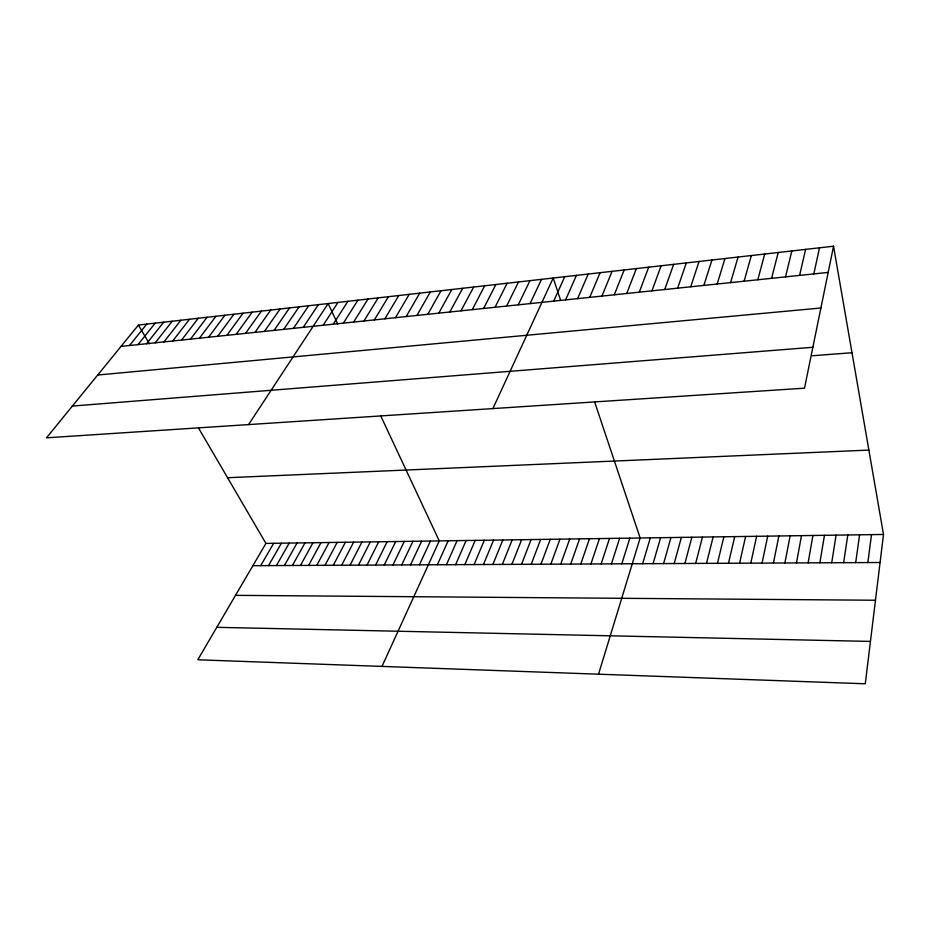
<?xml version="1.0" encoding="UTF-8"?>
<svg xmlns="http://www.w3.org/2000/svg" width="930" height="930" viewBox="0 0 930 930"><rect width="100%" height="100%" fill="white"/><g stroke="black" fill="none" stroke-linecap="round" stroke-linejoin="round"><path stroke-width="1.4" d="M883.5 534.459L865.272 683.783L197.788 659.788L265.922 543.422L883.5 534.459L833.536 246.218L138.43 325.058L46.5 437.821L804.496 388.182L833.536 246.218M867.841 562.557L871.503 534.634M855.705 562.615L859.599 534.808M843.661 562.685L847.788 534.983M831.722 562.743L836.082 535.145M819.876 562.801L824.457 535.32M808.124 562.859L812.925 535.482M796.475 562.917L801.486 535.645M784.908 562.976L790.14 535.82M773.446 563.034L778.887 535.982M762.065 563.092L767.715 536.145M750.777 563.15L756.625 536.296M813.82 273.908L819.504 247.81M739.583 563.208L745.628 536.459M799.602 275.396L805.613 249.38M728.469 563.266L734.712 536.622M717.448 563.324L723.889 536.773M785.536 276.873L791.849 250.949M706.509 563.382L713.136 536.936M771.586 278.326L778.224 252.495M695.663 563.429L702.476 537.087M684.887 563.487L691.885 537.238M757.787 279.767L764.716 254.018M674.204 563.545L681.388 537.389M744.116 281.209L751.335 255.541M663.602 563.603L670.96 537.54M653.081 563.65L660.614 537.691M730.573 282.615L738.083 257.04M642.642 563.708L650.337 537.842M717.158 284.022L724.958 258.528M598.536 674.192L640.142 537.993L594.584 401.795M621.821 563.812L629.854 538.145M703.871 285.417L711.95 260.005M611.44 563.859L619.647 538.296M601.14 563.917L609.51 538.435M690.711 286.789L699.069 261.469M590.922 563.964L599.455 538.586M677.668 288.161L686.294 262.923M580.785 564.022L589.469 538.726M570.718 564.068L579.564 538.877M664.752 289.509L673.646 264.353M560.732 564.126L569.73 539.016M651.965 290.846L661.102 265.771M550.816 564.173L559.965 539.156M540.969 564.219L550.269 539.295M639.282 292.171L648.675 267.189M531.204 564.266L540.644 539.435M521.509 564.324L531.1 539.574M626.727 293.485L636.364 268.584M511.884 564.371L521.614 539.714M614.277 294.787L624.158 269.967M502.328 564.417L512.198 539.853M492.853 564.464L502.851 539.981M601.942 296.077L612.068 271.339M483.437 564.51L493.574 540.121M589.725 297.356L600.083 272.699M474.091 564.557L484.356 540.249M464.814 564.603L475.207 540.388M577.623 298.623L588.202 274.048M455.607 564.661L466.128 540.516M565.614 299.878L576.426 275.373M446.458 564.708L457.107 540.644M437.379 564.743L448.155 540.783M553.722 301.122L564.754 276.698M382.009 666.403L439.262 540.911L380.696 415.815M492.888 408.596L553.187 278.012L560.65 300.344M419.418 564.836L430.427 541.039M410.525 564.882L421.662 541.167M530.065 303.599L541.516 279.337M401.702 564.928L412.955 541.295M392.937 564.975L404.306 541.411M518.289 304.831L529.961 280.651M384.241 565.022L395.715 541.539M506.629 306.051L518.498 281.953M375.604 565.068L387.182 541.667M495.062 307.26L507.141 283.231M367.025 565.103L378.708 541.783M358.503 565.149L370.303 541.911M350.04 565.196L361.944 542.027M483.612 308.469L495.876 284.51M341.636 565.231L353.644 542.155M472.254 309.655L484.716 285.777M333.289 565.277L345.402 542.271M325 565.324L337.206 542.388M460.989 310.829L473.649 287.033M316.77 565.359L329.081 542.504M449.829 312.003L462.675 288.277M308.597 565.405L321.001 542.62M438.774 313.154L451.806 289.509M300.471 565.44L312.968 542.736M292.415 565.487L305.005 542.853M427.812 314.305L441.018 290.741M284.394 565.521L297.077 542.969M416.931 315.444L430.323 291.95M276.443 565.568L289.218 543.085M268.538 565.603L281.395 543.201M260.691 565.649L273.641 543.318M406.154 316.572L419.709 293.148M395.471 317.688L409.2 294.345M384.88 318.792L398.772 295.531M374.372 319.897L388.426 296.705M363.956 320.99L378.173 297.867M353.632 322.071L368.001 299.018M343.391 323.14L357.911 300.158M333.242 324.198L347.913 301.297M323.163 325.256L337.985 302.424M248.566 424.592L328.139 303.54L337.718 324M303.273 327.337L318.374 304.645M293.45 328.36L308.69 305.738M283.708 329.383L299.088 306.83M274.048 330.394L289.556 307.911M264.457 331.394L280.104 308.981M254.948 332.394L270.723 310.05M245.52 333.382L261.411 311.108M236.162 334.358L252.181 312.154M226.885 335.323L243.021 313.189M217.678 336.288L233.93 314.224M208.541 337.253L224.909 315.247M199.473 338.195L215.958 316.258M190.487 339.136L207.088 317.27M181.571 340.066L198.276 318.269M172.713 340.996L189.522 319.257M163.936 341.915L180.85 320.246M155.217 342.833L172.236 321.222M146.568 343.728L163.692 322.187M137.989 344.635L155.205 323.152M129.479 345.518L146.789 324.105M121.028 346.402L828.177 272.409M97.697 375.023L820.899 308.004M72.389 406.061L812.867 347.274M812.495 355.748L851.996 352.726M227.571 477.729L868.876 450.085M252.89 565.684L880.082 562.499M235.511 595.351L875.467 600.245M216.795 627.32L870.445 641.421M138.43 325.058L149.323 343.693M198.497 427.94L265.922 543.422"/></g></svg>
